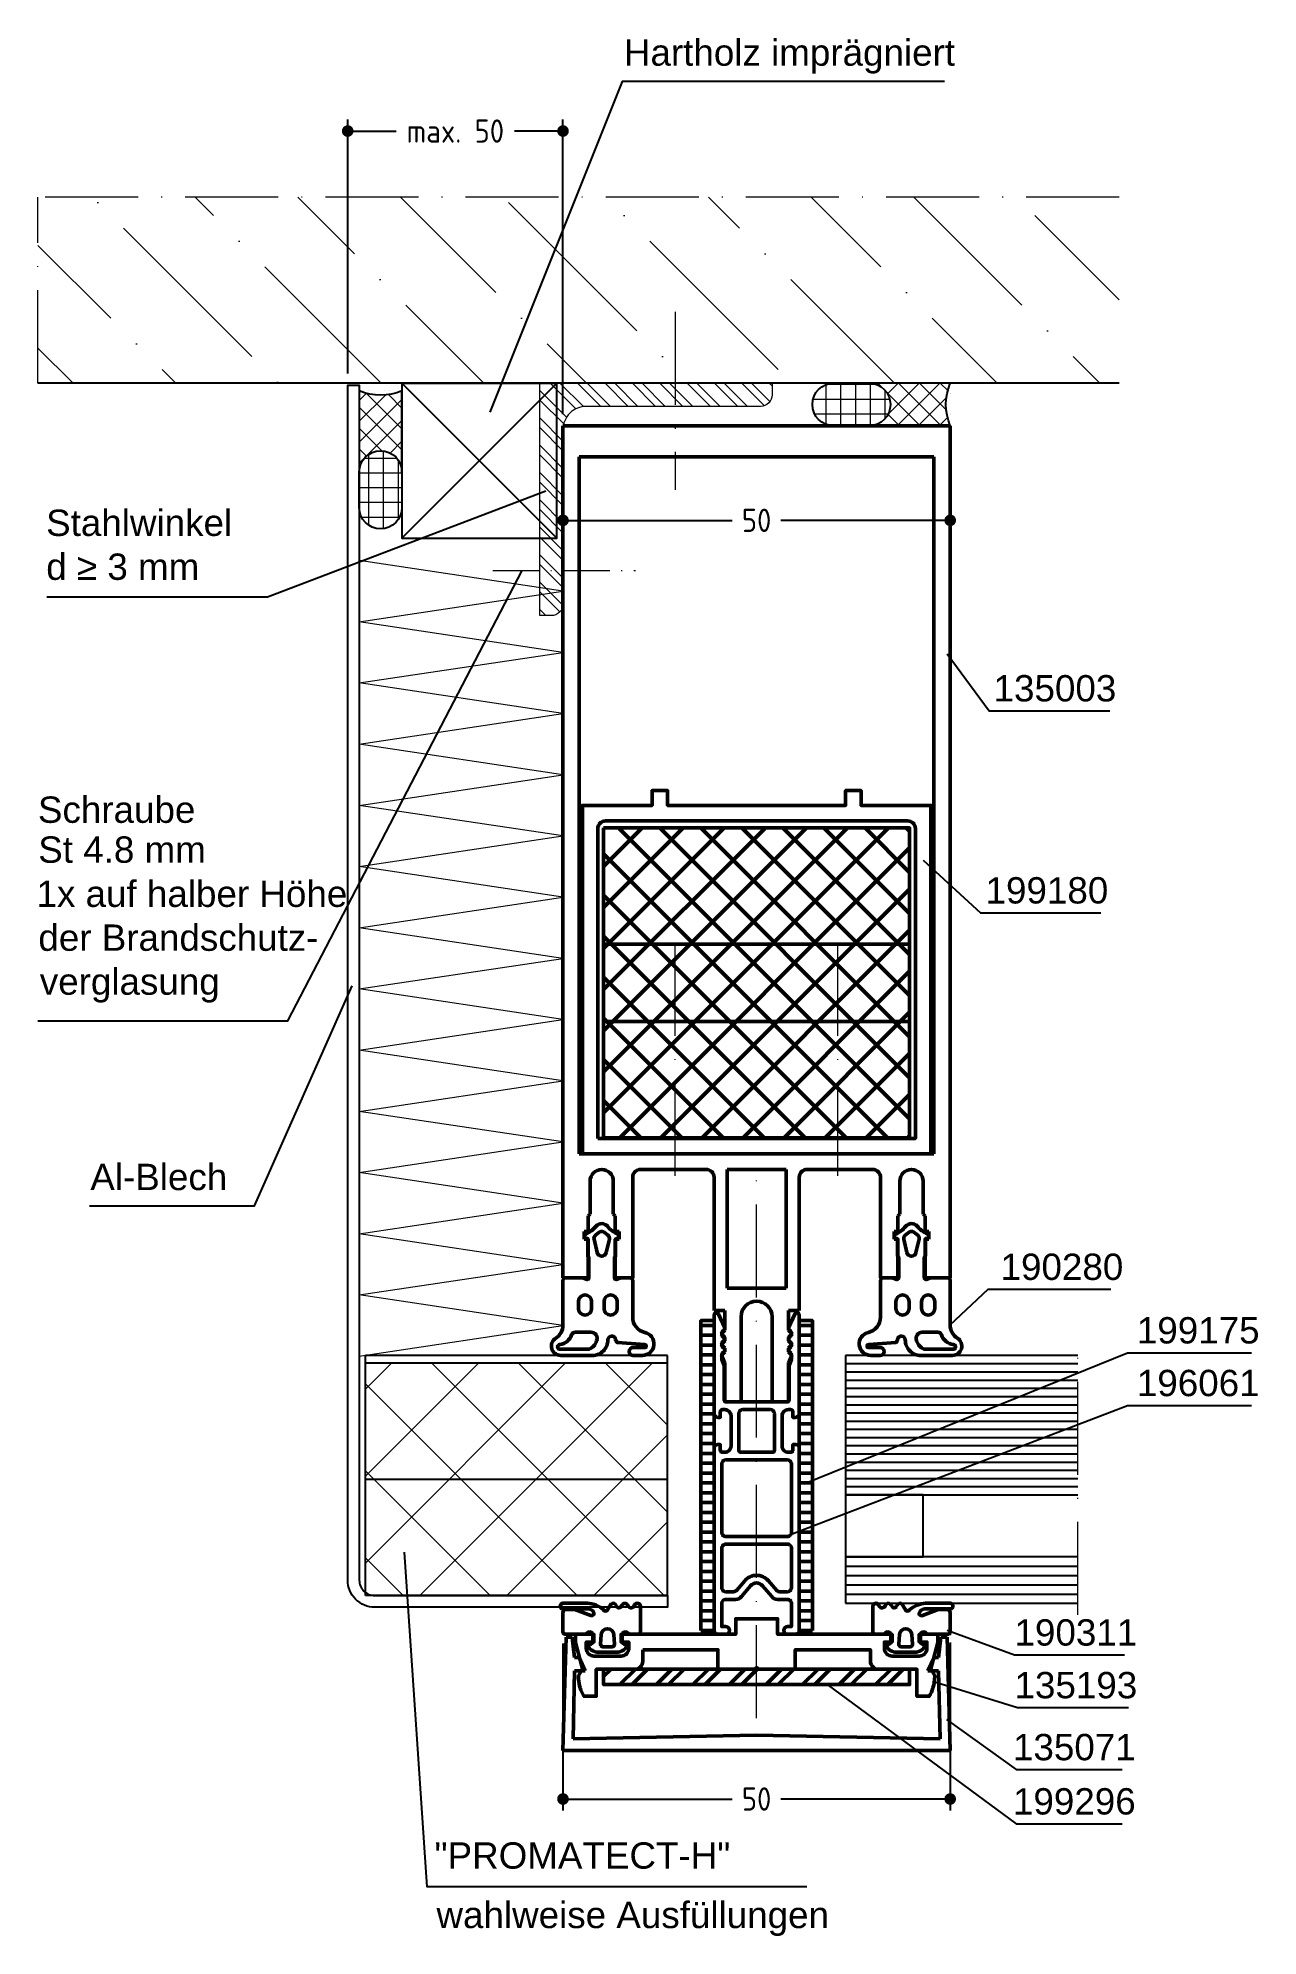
# Model space of a CAD drawing. Header units: millimetres. Extents: x -93 to 65, y -69 to 176.
import ezdxf

# ---------------------------------------------------------------- set-up
doc = ezdxf.new("R2010")
doc.units = ezdxf.units.MM
doc.linetypes.add('ACAD_ISO10W100', pattern=[18, 12, -3, 0, -3])
doc.linetypes.add('AUSGEZOGEN', pattern=[0])
doc.layers.get('0').update_dxf_attribs({"linetype": 'CONTINUOUS'})
doc.layers.get('DEFPOINTS').update_dxf_attribs({"linetype": 'CONTINUOUS'})
for name, color, linetype, lineweight in [('AM_5', 3, 'CONTINUOUS', 25), ('AM_C', 50, 'CONTINUOUS', 50), ('AM_S', 80, 'CONTINUOUS', 50), ('Cent3', 70, 'ACAD_ISO10W100', 18), ('Cont2', 2, 'CONTINUOUS', 25), ('Cont3', 70, 'CONTINUOUS', 18), ('Cont4', 10, 'AUSGEZOGEN', 13), ('Cont_ST', 70, 'CONTINUOUS', 18)]:
    doc.layers.add(name, color=color, linetype=linetype, lineweight=lineweight)
doc.layers.add('WBC-GER-ENG', color=7, linetype='CONTINUOUS')
doc.styles.add('HBS_DIMTEXTSTYLE', font='isocp.shx')
doc.styles.add('SWISSL', font='swissl.ttf')
doc.dimstyles.new('Konstruktionsschnitt 1-1$0', dxfattribs={"dimtxt": 3, "dimasz": 1.5, "dimexe": 1.5, "dimexo": 1.5, "dimgap": 1.5, "dimtad": 0, "dimdsep": 46, "dimtxsty": 'HBS_DIMTEXTSTYLE', "dimblk": 'PUNKT', "dimcen": 0, "dimclrd": 3, "dimclre": 3, "dimclrt": 2, "dimadec": 1, "dimazin": 2, "dimtfac": 0.7, "dimtofl": 0, "dimtmove": 0, "dimatfit": 3, "dimfxl": 0, "dimtolj": 1, "dimtzin": 0, "dimarcsym": 0})
pattern_1 = [(135, (-55.7802, -93.4332), (-1.347038, -1.347038), []), (225, (-55.7802, -93.4332), (1.347038, -1.347038), [])]
pattern_2 = [(180, (-55.7802, -93.4332), (-6e-16, -1.905), []), (270, (-55.7802, -93.4332), (1.905, -6e-16), [])]

# ---------------------------------------------------------------- blocks, each defined once
blk = doc.blocks.new('WI190280')
for points in [[(0, -6.09, -0.258199), (-0.94, -7.78, 0.752939), (-0.3, -10), (3.8, -10, 0.414214), (5.8, -8, -0.961648), (6.8, -7.96, 0.233259), (7.02, -8.34), (10.55, -8.6, -1.005729), (10.55, -9), (9.03, -9, 1), (9.03, -10), (10.25, -10, 0.897967), (10.57, -7.03, -0.35262), (9, -5.08), (9, -0.3, 0.414214), (8.7, 0), (7.43, 0), (6.92, -0.19, -0.520293), (6.65, 0), (6.65, 2.66), (6.8, 2.8), (6.8, 4.8, -0.596289), (6.85, 5.09), (6.95, 5.09, 0.847054), (7.05, 5.67, -0.130361), (5.75, 6.67, 0.439074), (4.28, 6.7, -0.133324), (2.95, 5.68, 0.847054), (3.05, 5.1), (3.15, 5.1, -0.577816), (3.2, 4.8), (3.2, 2.8), (3.35, 2.65), (3.35, 0, -0.52048), (3.08, -0.19), (2.56, 0), (0.3, 0, 0.414214), (0, -0.3), (0, -6.09)], [(5.58, 3.27), (5.99, 5, 0.29188), (5.81, 5.51), (5.31, 5.9, 0.344328), (4.69, 5.9), (4.19, 5.51, 0.29188), (4.01, 5), (4.42, 3.27, 0.794214), (5.58, 3.27)], [(2, -3.05), (2, -3.95, 1), (3.7, -3.95), (3.7, -3.05, 1), (2, -3.05)], [(5.3, -3.05, -1), (7, -3.05), (7, -3.95, -1), (5.3, -3.95), (5.3, -3.05)], [(1.59, -7, 0.322155), (1.12, -7.34, -0.284723), (-0.4, -8.6, 1), (-0.4, -9.2), (3.37, -9.2, 0.227309), (4.34, -8.11, 0.537319), (3.6, -7), (1.59, -7)]]:
    blk.add_lwpolyline(points, format="xyb", close=True)
blk = doc.blocks.new('WI190311')
for points in [[(0, 0.3, 0.414214), (0.3, 0), (2.8, 0, 0.414214), (3.2, 0.4), (3.2, 1.54), (2.42, 3.59, -0.786113), (2.9, 3.92, -0.262074), (3.28, 3.28), (3.28, 0, 1), (4, 0), (4, 3.17, 0.174474), (3.15, 5.24, -0.57735), (3.15, 5.76), (3.8, 6.14, 0.57735), (3.8, 6.83), (3.55, 6.97, -0.57735), (3.55, 7.49), (3.8, 7.64, 0.57735), (3.8, 8.33), (3.6, 8.45, -0.56351), (3.59, 9.13), (3.8, 9.25, 0.767327), (3.6, 10), (0.3, 10, 0.414214), (0, 9.7), (0, 8.57, 0.267949), (0.1, 8.4, -0.767327), (-0.1, 7.65), (-0.9, 7.65, -0.414214), (-1.3, 8.05, 0.592453), (-1.61, 8.22, 0.255924), (-2.3, 6.95), (-2.3, 4.55, 0.255924), (-1.61, 3.28, 0.592453), (-1.3, 3.45, -0.414214), (-0.9, 3.85), (-0.1, 3.85, -0.767327), (0.1, 3.1, 0.267949), (0, 2.93), (0, 0.3)], [(-0.03, 4.95), (-1.28, 4.85, -0.438367), (-1.6, 5.15), (-1.6, 6.35, -0.438367), (-1.28, 6.65), (-0.03, 6.55, -0.921414), (-0.03, 4.95)]]:
    blk.add_lwpolyline(points, format="xyb", close=True)
blk = doc.blocks.new('*U7')
at = {"layer": 'Cont4'}
h = blk.add_hatch(dxfattribs=at)
h.set_pattern_fill('STEEL', color=256, scale=0.787402, style=0)
h.set_pattern_definition([(45, (-17.9754, -256.0718), (-1.767767, 1.767767), []), (45, (-17.9754, -254.8218), (-1.767767, 1.767767), [])])
edge = h.paths.add_edge_path()
edge.add_line((30, 0), (0, 0))
edge.add_line((0, 0), (0, 30))
edge.add_line((0, 30), (1.5, 30))
edge.add_arc((1.5, 28.5), 1.5, 0, 90, ccw=False)
edge.add_line((3, 28.5), (3, 6))
edge.add_arc((6, 6), 3, 180, 270)
edge.add_line((6, 3), (28.5, 3))
edge.add_arc((28.5, 1.5), 1.5, 0, 90, ccw=False)
edge.add_line((30, 1.5), (30, 0))
blk.add_lwpolyline([(30, 0), (0, 0), (0, 30), (1.5, 30, -0.414214), (3, 28.5), (3, 6, 0.414214), (6, 3), (28.5, 3, -0.414214), (30, 1.5)], format="xyb", close=True)
blk = doc.blocks.new('WI135193')
blk.add_lwpolyline([(-14.7, -2), (-14.7, -3.5, -0.414214), (-15.7, -4.5), (-20.7, -4.5), (-20.7, -8), (-22.3, -8), (-22.44, -7.73, -0.116424), (-23, -5.5), (-23, -5.37), (-22.49, -4.47), (-23.4, -1.06), (-23.4, 0), (-21, 0), (-21, -1), (-22, -1), (-22, -1.8, 0.414214), (-21, -2.8), (-17.5, -2.8, 0.414214), (-16.5, -1.8), (-16.5, -1), (-17.5, -1), (-17.5, 0), (-2.7, 0), (-2.7, 2), (2.7, 2), (2.7, 0), (17.5, 0), (17.5, -1), (16.5, -1), (16.5, -1.8, 0.414214), (17.5, -2.8), (21, -2.8, 0.414214), (22, -1.8), (22, -1), (21, -1), (21, 0), (23.4, 0), (23.4, -1.06), (22.49, -4.47), (23, -5.37), (23, -5.5, -0.116424), (22.44, -7.73), (22.3, -8), (20.7, -8), (20.7, -4.5), (15.7, -4.5, -0.414214), (14.7, -3.5), (14.7, -2), (5, -2), (5, -4.5), (0.2, -4.5), (0, -4.3), (-0.2, -4.5), (-5, -4.5), (-5, -2), (-14.7, -2)], format="xyb", close=True)
blk = doc.blocks.new('WI199168')
h = blk.add_hatch()
h.set_pattern_fill('ANSI32', color=256, scale=0.35, style=0)
h.paths.add_polyline_path([(-19.75, -4.5), (19.75, -4.5), (19.75, -6.5), (-19.75, -6.5)])
blk.add_lwpolyline([(-19.75, -4.5), (19.75, -4.5), (19.75, -6.5), (-19.75, -6.5), (-19.75, -4.5)])
blk = doc.blocks.new('WI199061')
for points in [[(-5.5, -6, -0.414214), (-5, -5.5), (-4.7, -5.5), (-4.7, -6.2, 0.414214), (-4.4, -6.5), (-4.1, -6.5, 0.414214), (-3.3, -5.7), (-3.3, -1.8, 0.414214), (-4.1, -1), (-4.4, -1, 0.414214), (-4.7, -1.3), (-4.7, -2), (-5, -2, -0.414214), (-5.5, -1.5), (-5.5, 11.2, -0.803179), (-4.93, 11.33), (-4.12, 9.58, -0.314902), (-4.16, 9.36), (-4.44, 9.08, 0.198912), (-4.5, 8.93), (-4.5, 8.67, 0.198912), (-4.44, 8.52), (-4.16, 8.24, -0.414214), (-4.16, 7.96), (-4.44, 7.68, 0.198912), (-4.5, 7.53), (-4.5, 7.27, 0.198912), (-4.44, 7.12), (-4.16, 6.84, -0.414214), (-4.16, 6.56), (-4.44, 6.28, 0.198912), (-4.5, 6.13), (-4.5, 5.56, 0.087489), (-4.49, 5.49), (-4.2, 4.7), (-4.2, 0.3, 0.414214), (-3.9, 0), (3.9, 0, 0.414214), (4.2, 0.3), (4.2, 4.7), (4.49, 5.49, 0.087489), (4.5, 5.56), (4.5, 6.13, 0.198912), (4.44, 6.28), (4.16, 6.56, -0.414214), (4.16, 6.84), (4.44, 7.12, 0.198912), (4.5, 7.27), (4.5, 7.53, 0.198912), (4.44, 7.68), (4.16, 7.96, -0.414214), (4.16, 8.24), (4.44, 8.52, 0.198912), (4.5, 8.67), (4.5, 8.93, 0.198912), (4.44, 9.08), (4.16, 9.36, -0.314902), (4.12, 9.58), (4.93, 11.33, -0.803179), (5.5, 11.2), (5.5, -1.5, -0.414214), (5, -2), (4.7, -2), (4.7, -1.3, 0.414214), (4.4, -1), (4.1, -1, 0.414214), (3.3, -1.8), (3.3, -5.7, 0.414214), (4.1, -6.5), (4.4, -6.5, 0.414214), (4.7, -6.2), (4.7, -5.5), (5, -5.5, -0.414214), (5.5, -6), (5.5, -29.5, -0.414214), (5, -30), (4, -30, -1), (4, -29), (4.5, -29), (4.5, -26, 0.414214), (4, -25.5), (2.72, -25.5, -0.221695), (1.95, -25.14), (0.77, -23.73, 0.466308), (-0.77, -23.73), (-1.95, -25.14, -0.221695), (-2.72, -25.5), (-4, -25.5, 0.414214), (-4.5, -26), (-4.5, -29), (-4, -29, -1), (-4, -30), (-5, -30, -0.414214), (-5.5, -29.5), (-5.5, -6)], [(-2.3, -1.5, -0.414214), (-1.8, -1), (1.8, -1, -0.414214), (2.3, -1.5), (2.3, -6.3, -0.414214), (2.1, -6.5), (-2.1, -6.5, -0.414214), (-2.3, -6.3), (-2.3, -1.5)], [(-4.5, -16.87, 0.414214), (-4, -17.37), (4, -17.37, 0.414214), (4.5, -16.87), (4.5, -8, 0.414214), (4, -7.5), (-4, -7.5, 0.414214), (-4.5, -8), (-4.5, -16.87)], [(-4.5, -24, 0.414214), (-4, -24.5), (-2.95, -24.5, 0.221695), (-2.57, -24.32), (-1.53, -23.09, -0.466308), (1.53, -23.09), (2.57, -24.32, 0.221695), (2.95, -24.5), (4, -24.5, 0.414214), (4.5, -24), (4.5, -18.87, 0.414214), (4, -18.37), (-4, -18.37, 0.414214), (-4.5, -18.87), (-4.5, -24)]]:
    blk.add_lwpolyline(points, format="xyb", close=True)
blk = doc.blocks.new('*U9')
for p, q in [((0, 13), (0, 16)), ((0, 16), (15, 16)), ((0, 15.4), (15, 15.4)), ((0, 14.8), (15, 14.8)), ((0, 14.2), (15, 14.2)), ((0, 13.6), (15, 13.6)), ((0, 9), (0, 13)), ((0, 13), (5, 13)), ((15, 13), (0, 13)), ((5, 13), (5, 9)), ((0, 0), (0, 9)), ((0, 9), (15, 9)), ((5, 9), (0, 9)), ((0, 8.47), (15, 8.47)), ((0, 7.94), (15, 7.94)), ((0, 7.41), (15, 7.41)), ((0, 6.88), (15, 6.88)), ((0, 6.35), (15, 6.35)), ((0, 5.82), (15, 5.82)), ((0, 5.29), (15, 5.29)), ((0, 4.76), (15, 4.76)), ((0, 4.24), (15, 4.24)), ((0, 3.71), (15, 3.71)), ((0, 3.18), (15, 3.18)), ((0, 2.65), (15, 2.65)), ((0, 2.12), (15, 2.12)), ((0, 1.59), (15, 1.59)), ((0, 1.06), (15, 1.06)), ((0, 0.53), (15, 0.53)), ((15, 0), (0, 0))]:
    blk.add_line(p, q)
blk = doc.blocks.new('*X11')
at = {"color": 0}
for p, q in [((1.27, 0), (1.27, 1.7)), ((2.54, 0), (2.54, 1.7)), ((3.81, 0), (3.81, 1.7)), ((5.08, 0), (5.08, 1.7)), ((6.35, 0), (6.35, 1.7)), ((7.62, 0), (7.62, 1.7)), ((8.89, 0), (8.89, 1.7)), ((10.16, 0), (10.16, 1.7)), ((11.43, 0), (11.43, 1.7)), ((12.7, 0), (12.7, 1.7)), ((13.97, 0), (13.97, 1.7)), ((15.24, 0), (15.24, 1.7)), ((16.51, 0), (16.51, 1.7)), ((17.78, 0), (17.78, 1.7)), ((19.05, 0), (19.05, 1.7)), ((20.32, 0), (20.32, 1.7)), ((21.59, 0), (21.59, 1.7)), ((22.86, 0), (22.86, 1.7)), ((24.13, 0), (24.13, 1.7)), ((25.4, 0), (25.4, 1.7)), ((26.67, 0), (26.67, 1.7)), ((27.94, 0), (27.94, 1.7)), ((29.21, 0), (29.21, 1.7)), ((30.48, 0), (30.48, 1.7)), ((31.75, 0), (31.75, 1.7)), ((33.02, 0), (33.02, 1.7)), ((34.29, 0), (34.29, 1.7)), ((35.56, 0), (35.56, 1.7)), ((36.83, 0), (36.83, 1.7)), ((38.1, 0), (38.1, 1.7)), ((39.37, 0), (39.37, 1.7))]:
    blk.add_line(p, q, dxfattribs=at)
blk = doc.blocks.new('WI199175')
blk.add_lwpolyline([(0, 1.7), (0, 0), (40, 0), (40, 1.7)], close=True)
at = {"linetype": 'CONTINUOUS'}
blk.add_blockref('*X11', (0, 0), dxfattribs=at)
blk = doc.blocks.new('WI135194')
blk.add_lwpolyline([(-22.5, 0), (-22.5, 45), (-13.5, 45), (-13.5, 46.9), (-11.5, 46.9), (-11.5, 45), (11.5, 45), (11.5, 46.9), (13.5, 46.9), (13.5, 45), (22.5, 45), (22.5, 0), (-22.5, 0)], close=True)
blk.add_lwpolyline([(-20.5, 2), (-20.5, 42, -0.414214), (-19.5, 43), (19.5, 43, -0.414214), (20.5, 42), (20.5, 2), (-20.5, 2)], format="xyb", close=True)
blk = doc.blocks.new('WI135003')
for p, q in [((-25, 16), (-25, 126)), ((-25, 126), (25, 126)), ((25, 126), (25, 16)), ((-22.9, 32), (-22.9, 122)), ((-22.9, 122), (-22.9, 122)), ((-22.9, 122), (22.9, 122)), ((22.9, 122), (22.9, 32)), ((22.9, 32), (-22.9, 32)), ((-6.5, 30), (-15, 30)), ((3.8, 30), (-3.8, 30)), ((-3.8, 30), (-3.8, 14.7)), ((3.8, 14.7), (3.8, 30)), ((15, 30), (6.5, 30)), ((-21.5, 28.5), (-21.5, 24.25)), ((-18.5, 24.25), (-18.5, 28.5)), ((-16, 29), (-16, 16)), ((-5.5, 11.8), (-5.5, 29)), ((5.5, 29), (5.5, 11.8)), ((16, 16), (16, 29)), ((18.5, 28.5), (18.5, 24.25)), ((21.5, 24.25), (21.5, 28.5)), ((-21.5, 24.25), (-21.75, 24)), ((-21.75, 24), (-21.75, 22)), ((-18.25, 24), (-18.5, 24.25)), ((-18.25, 22), (-18.25, 24)), ((18.5, 24.25), (18.25, 24)), ((18.25, 24), (18.25, 22)), ((21.75, 24), (21.5, 24.25)), ((21.75, 22), (21.75, 24)), ((-21.75, 22), (-22.25, 22)), ((-22.25, 22), (-22.25, 21)), ((-22.25, 21), (-21.75, 21)), ((-21.75, 21), (-21.75, 16)), ((-17.75, 22), (-18.25, 22)), ((-18.25, 16), (-18.25, 21)), ((-18.25, 21), (-17.75, 21)), ((-17.75, 21), (-17.75, 22)), ((18.25, 22), (17.75, 22)), ((17.75, 22), (17.75, 21)), ((17.75, 21), (18.25, 21)), ((18.25, 21), (18.25, 16)), ((22.25, 22), (21.75, 22)), ((21.75, 16), (21.75, 21)), ((21.75, 21), (22.25, 21)), ((22.25, 21), (22.25, 22)), ((-21.75, 16), (-25, 16)), ((-16, 16), (-18.25, 16)), ((18.25, 16), (16, 16)), ((25, 16), (21.75, 16)), ((-3.8, 14.7), (-3.8, 14.7)), ((-3.8, 14.7), (3.8, 14.7)), ((-4.1, 11.8), (-5.5, 11.8)), ((-4.1, 9.28), (-4.1, 11.8)), ((-2, 11), (-2, 0)), ((2, 0), (2, 11)), ((5.5, 11.8), (4.1, 11.8)), ((4.1, 11.8), (4.1, 9.28)), ((-4.58, 8.8), (-4.1, 9.28)), ((-4.1, 8.32), (-4.58, 8.8)), ((-4.58, 7.4), (-4.1, 7.88)), ((-4.1, 6.92), (-4.58, 7.4)), ((-4.1, 7.88), (-4.1, 8.32)), ((4.1, 9.28), (4.58, 8.8)), ((4.58, 8.8), (4.1, 8.32)), ((4.1, 8.32), (4.1, 7.88)), ((4.1, 7.88), (4.58, 7.4)), ((4.58, 7.4), (4.1, 6.92)), ((-4.54, 6.05), (-4.1, 6.48)), ((-4.1, 5), (-4.54, 6.05)), ((-4.1, 6.48), (-4.1, 6.92)), ((-4.1, 0), (-4.1, 5)), ((4.1, 6.92), (4.1, 6.48)), ((4.1, 6.48), (4.54, 6.05)), ((4.54, 6.05), (4.1, 5)), ((4.1, 5), (4.1, 0)), ((-2, 0), (-4.1, 0)), ((4.1, 0), (2, 0))]:
    blk.add_line(p, q)
for centre, radius, start, end in [((-20, 28.5), 1.5, 360, 180), ((-15, 29), 1, 90, 180), ((-6.5, 29), 1, 360, 90), ((6.5, 29), 1, 90, 180), ((15, 29), 1, 360, 90), ((20, 28.5), 1.5, 360, 180), ((0, 11), 2, 360, 180)]:
    blk.add_arc(centre, radius, start, end)
blk = doc.blocks.new('WI135071')
for p, q in [((-24.6, -0.39), (-25.01, -15)), ((-23.8, -0.35), (-24.6, -0.39)), ((-23.5, -3), (-23.8, -0.35)), ((23.8, -0.35), (23.5, -3)), ((24.6, -0.39), (23.8, -0.35)), ((25.01, -15), (24.6, -0.39)), ((-23.7, -13.5), (-23.5, -4.7)), ((-22.92, -3), (-23.5, -3)), ((-23.5, -4.7), (-22.13, -4.7)), ((-22.13, -4.7), (-22.92, -3)), ((22.92, -3), (22.13, -4.7)), ((22.13, -4.7), (23.5, -4.7)), ((23.5, -3), (22.92, -3)), ((23.5, -4.7), (23.7, -13.5)), ((0, -13), (-23.7, -13.5)), ((23.7, -13.5), (0, -13)), ((-25.01, -15), (25.01, -15)), ((25.01, -15), (25.01, -15))]:
    blk.add_line(p, q)
blk = doc.blocks.new('PUNKT')
at = {"color": 0, "linetype": 'Continuous'}
blk.add_line((-0.5, 0), (-1, 0), dxfattribs=at)
at = {"color": 0, "linetype": 'Continuous', "const_width": 0.5}
blk.add_lwpolyline([(-0.25, 0, 1), (0.25, 0, 1)], format="xyb", close=True, dxfattribs=at)
blk = doc.blocks.new('*D14')
at = {"layer": 'AM_5', "color": 3, "lineweight": -2, "transparency": 16777216}
for p, q in [((-25, 124.5), (-25, 112.29)), ((25, 124.5), (25, 112.29)), ((-23.5, 113.79), (-3.15, 113.79)), ((23.5, 113.79), (3.15, 113.79))]:
    blk.add_line(p, q, dxfattribs=at)
at = {"layer": 'DEFPOINTS', "color": 0, "transparency": 16777216}
for p in [(-25, 126), (25, 126), (-25, 113.79)]:
    blk.add_point(p, dxfattribs=at)
at = {"layer": 'AM_5', "color": 3, "lineweight": -2, "transparency": 16777216, "xscale": 1.5, "yscale": 1.5, "zscale": 1.5, "rotation": 180}
blk.add_blockref('PUNKT', (-25, 113.79), dxfattribs=at)
at = {"layer": 'AM_5', "color": 3, "lineweight": -2, "transparency": 16777216, "xscale": 1.5, "yscale": 1.5, "zscale": 1.5}
blk.add_blockref('PUNKT', (25, 113.79), dxfattribs=at)
at = {"layer": 'AM_5', "color": 2, "transparency": 16777216, "insert": (0, 113.79), "char_height": 3, "attachment_point": 5, "style": 'HBS_DIMTEXTSTYLE'}
blk.add_mtext('\\A1;50', dxfattribs=at)
blk = doc.blocks.new('*D15')
at = {"layer": 'AM_5', "color": 3, "lineweight": -2, "transparency": 16777216}
for p, q in [((-25, -31.2), (-25, -52.76)), ((25, -31.06), (25, -52.76)), ((-23.5, -51.26), (-3.15, -51.26)), ((23.5, -51.26), (3.15, -51.26))]:
    blk.add_line(p, q, dxfattribs=at)
at = {"layer": 'DEFPOINTS', "color": 0, "transparency": 16777216}
for p in [(-25, -29.7), (25, -29.56), (-25, -51.26)]:
    blk.add_point(p, dxfattribs=at)
at = {"layer": 'AM_5', "color": 3, "lineweight": -2, "transparency": 16777216, "xscale": 1.5, "yscale": 1.5, "zscale": 1.5, "rotation": 180}
blk.add_blockref('PUNKT', (-25, -51.26), dxfattribs=at)
at = {"layer": 'AM_5', "color": 3, "lineweight": -2, "transparency": 16777216, "xscale": 1.5, "yscale": 1.5, "zscale": 1.5}
blk.add_blockref('PUNKT', (25, -51.26), dxfattribs=at)
at = {"layer": 'AM_5', "color": 2, "transparency": 16777216, "insert": (0, -51.26), "char_height": 3, "attachment_point": 5, "style": 'HBS_DIMTEXTSTYLE'}
blk.add_mtext('\\A1;50', dxfattribs=at)
blk = doc.blocks.new('*D16')
at = {"layer": 'AM_5', "color": 3, "lineweight": -2, "transparency": 16777216}
for p, q in [((-52.8, 132.75), (-52.8, 165.54)), ((-25, 127.5), (-25, 165.54)), ((-51.3, 164.04), (-46.55, 164.04)), ((-26.5, 164.04), (-31.25, 164.04))]:
    blk.add_line(p, q, dxfattribs=at)
at = {"layer": 'DEFPOINTS', "color": 0, "transparency": 16777216}
for p in [(-52.8, 164.04), (-52.8, 131.25), (-25, 126)]:
    blk.add_point(p, dxfattribs=at)
at = {"layer": 'AM_5', "color": 3, "lineweight": -2, "transparency": 16777216, "xscale": 1.5, "yscale": 1.5, "zscale": 1.5, "rotation": 180}
blk.add_blockref('PUNKT', (-52.8, 164.04), dxfattribs=at)
at = {"layer": 'AM_5', "color": 3, "lineweight": -2, "transparency": 16777216, "xscale": 1.5, "yscale": 1.5, "zscale": 1.5}
blk.add_blockref('PUNKT', (-25, 164.04), dxfattribs=at)
at = {"layer": 'AM_5', "color": 2, "transparency": 16777216, "insert": (-38.9, 164.04), "char_height": 3, "attachment_point": 5, "style": 'HBS_DIMTEXTSTYLE'}
blk.add_mtext('\\A1;max. 50', dxfattribs=at)

msp = doc.modelspace()

# ---------------------------------------------------------------- hatches: boundary and pattern name
at = {"layer": 'AM_S'}
h = msp.add_hatch(dxfattribs=at)
h.set_pattern_fill('ANSI37', color=256, scale=30, style=0)
h.set_pattern_definition([(45, (-101.15, -155.4634), (-2.65165, 2.65165), []), (135, (-101.15, -155.4634), (-2.65165, -2.65165), [])])
h.paths.add_polyline_path([(-19.75, 74.1), (-19.75, 59.1), (19.75, 59.1), (19.75, 74.1)])
h.paths.add_polyline_path([(-19.75, 59.1), (-19.75, 49.1), (19.75, 49.1), (19.75, 59.1)])
h.paths.add_polyline_path([(-19.75, 49.1), (-19.75, 34.1), (19.75, 34.1), (19.75, 49.1)])
at = {"layer": 'Cont3'}
h = msp.add_hatch(dxfattribs=at)
h.set_pattern_fill('ANSI36,_I', color=256, scale=75, angle=90, style=2)
h.set_pattern_definition([(135, (-661.811, -276.097), (-18.2301, 4.97184), [23.4375, -4.6875, 0, -4.6875])])
h.paths.add_polyline_path([(46.829, 155.5), (-92.8, 155.5), (-92.8, 131.5), (46.829, 131.5)])
h = msp.add_hatch(dxfattribs=at)
h.set_pattern_fill('ANSI37', color=256, scale=0.6, angle=90, style=0)
h.set_pattern_definition(pattern_1)
edge = h.paths.add_edge_path()
edge.add_arc((-48.55, 137.139), 7.186, 247.5, 292.5, ccw=False)
edge.add_line((-51.3, 130.5), (-51.3, 120.029))
edge.add_arc((-48.55, 120.029), 2.75, 0, 180, ccw=False)
edge.add_line((-45.8, 120.029), (-45.8, 130.5))
h = msp.add_hatch(dxfattribs=at)
h.set_pattern_fill('ANSI37', color=256, scale=0.6, angle=135, style=0)
h.set_pattern_definition(pattern_2)
edge = h.paths.add_edge_path()
edge.add_arc((14.529, 128.75), 2.75, -90, 90, ccw=False)
edge.add_line((14.529, 126), (9.95, 126))
edge.add_arc((9.95, 128.75), 2.75, 90, 270, ccw=False)
edge.add_line((9.95, 131.5), (14.529, 131.5))
h = msp.add_hatch(dxfattribs=at)
h.set_pattern_fill('ANSI37', color=256, scale=0.6, angle=90, style=0)
h.set_pattern_definition(pattern_1)
edge = h.paths.add_edge_path()
edge.add_arc((31.639, 128.75), 7.186, 157.5, 202.5, ccw=False)
edge.add_line((25, 131.5), (14.529, 131.5))
edge.add_arc((14.529, 128.75), 2.75, -90, 90, ccw=False)
edge.add_line((14.529, 126), (25, 126))
h = msp.add_hatch(dxfattribs=at)
h.set_pattern_fill('ANSI37', color=256, scale=0.6, angle=135, style=0)
h.set_pattern_definition(pattern_2)
edge = h.paths.add_edge_path()
edge.add_arc((-48.55, 120.029), 2.75, 0, 180, ccw=False)
edge.add_line((-45.8, 120.029), (-45.8, 115.45))
edge.add_arc((-48.55, 115.45), 2.75, -180, 0, ccw=False)
edge.add_line((-51.3, 115.45), (-51.3, 120.029))
h = msp.add_hatch(dxfattribs=at)
h.set_pattern_fill('ANSI37,_I', color=256, scale=2.5, style=2)
h.set_pattern_definition([(45, (-55.78, -93.433), (-5.61266, 5.61266), []), (135, (-55.78, -93.433), (-5.61266, -5.61266), [])])
h.paths.add_polyline_path([(-50.5, -10), (-50.5, -25), (-11.5, -25), (-11.5, -10)])
h.paths.add_polyline_path([(-11.5, -10), (-11.5, 5), (-50.5, 5), (-50.5, -10)])

# ---------------------------------------------------------------- linework, layer by layer
at = {"layer": 'AM_5'}
for points in [[(24.283, 170.435), (-17.377, 170.435), (-34.445, 127.745)], [(-91.653, 103.901), (-63.146, 103.901), (-27.227, 117.61)], [(-92.8, 49.208), (-60.521, 49.208), (-30.281, 107.311)], [(24.6, 96.575), (30.021, 89.214), (45.593, 89.214)], [(21.522, 69.945), (28.896, 63.132), (44.438, 63.132)], [(-86.14, 25.294), (-64.818, 25.294), (-52.208, 53.707)], [(25, 9.94), (29.906, 14.54), (45.754, 14.54)], [(6.106, -10.574), (47.906, 6.34), (63.906, 6.34)], [(3.706, -17.374), (47.906, -0.46), (63.906, -0.46)], [(6.504, -62.586), (-42.536, -62.586), (-45.445, -19.377)], [(24.6, -29.46), (33.306, -32.66), (47.506, -32.66)], [(9.106, -36.5), (33.506, -54.46), (47.188, -54.46)], [(22.706, -36.06), (33.706, -39.46), (48.035, -39.46)], [(24.506, -41), (33.506, -47.46), (47.188, -47.46)]]:
    msp.add_lwpolyline(points, dxfattribs=at)
at = {"layer": 'AM_S'}
for points in [[(-19.75, 74.1), (-19.75, 59.1), (19.75, 59.1), (19.75, 74.1)], [(-19.75, 59.1), (-19.75, 49.1), (19.75, 49.1), (19.75, 59.1)], [(-19.75, 49.1), (-19.75, 34.1), (19.75, 34.1), (19.75, 49.1)]]:
    msp.add_lwpolyline(points, close=True, dxfattribs=at)
at = {"layer": 'Cent3'}
for p, q in [((-92.8, 131.5), (-92.8, 155.5)), ((46.829, 155.5), (-92.8, 155.5)), ((-10.5, 140.72), (-10.5, 117.719)), ((-10.5, 29.161), (-10.5, 63.366)), ((10.5, 29.161), (10.5, 63.366)), ((0, -40.816), (0, 31.047)), ((41.5, -27.498), (41.5, 8.229))]:
    msp.add_line(p, q, dxfattribs=at)
at = {"layer": 'Cent3', "ltscale": 0.5}
msp.add_line((-34.071, 107.311), (-15.631, 107.311), dxfattribs=at)
at = {"layer": 'Cont2'}
for p, q in [((46.829, 131.5), (-92.8, 131.5)), ((-50.5, -25), (-50.5, 6)), ((-11.5, 6), (-50.5, 6)), ((-11.5, 5), (-50.5, 5)), ((-11.5, -25), (-11.5, 6)), ((-11.5, -25), (-11.5, 6)), ((-11.5, -10), (-50.5, -10)), ((-11.5, -25), (-50.5, -25))]:
    msp.add_line(p, q, dxfattribs=at)
for points in [[(-11.5, -25), (-11.5, -26.5), (-49.3, -26.5, -0.4142136), (-52.8, -23), (-52.8, 131.25), (-51.3, 131.25), (-51.3, -23, 0.4142136), (-49.3, -25)], [(-45.8, 130.5, -0.1989124), (-51.3, 130.5), (-51.3, 120.029, -1), (-45.8, 120.029)], [(14.529, 131.5, -1), (14.529, 126), (9.95, 126, -1), (9.95, 131.5)], [(25, 126, -0.1989124), (25, 131.5), (14.529, 131.5, -1), (14.529, 126)], [(-51.3, 120.029, -1), (-45.8, 120.029), (-45.8, 115.45, -1), (-51.3, 115.45)]]:
    msp.add_lwpolyline(points, format="xyb", close=True, dxfattribs=at)
msp.add_lwpolyline([(-45.8, 131.5), (-45.8, 111.5), (-25.8, 111.5), (-45.8, 131.5), (-25.8, 131.5), (-45.8, 111.5), (-25.8, 111.5), (-25.8, 131.5)], dxfattribs=at)
at = {"layer": 'Cont3'}
msp.add_lwpolyline([(-51.3, 5.906), (-25, 9.855), (-51.3, 13.805), (-25, 17.754), (-51.3, 21.704), (-25, 25.653), (-51.3, 29.603), (-25, 33.553), (-51.3, 37.502), (-25, 41.452), (-51.3, 45.401), (-25, 49.351), (-51.3, 53.3), (-25, 57.25), (-51.3, 61.2), (-25, 65.149), (-51.3, 69.099), (-25, 73.048), (-51.3, 76.998), (-25, 80.947), (-51.3, 84.897), (-25, 88.847), (-51.3, 92.796), (-25, 96.746), (-51.3, 100.695), (-25, 104.645), (-51.3, 108.594)], dxfattribs=at)

# ---------------------------------------------------------------- block references
at = {"layer": 'AM_C'}
for name, p in [('WI190280', (-25, 16)), ('WI199168', (0, -30))]:
    msp.add_blockref(name, p, dxfattribs=at)
at = {"layer": 'AM_C', "xscale": -1}
for name, p in [('WI190280', (25, 16)), ('WI199061', (0, 0))]:
    msp.add_blockref(name, p, dxfattribs=at)
at = {"layer": 'AM_C', "rotation": 90}
for name, p in [('WI199175', (-5.5, -29.5)), ('WI190311', (25, -30))]:
    msp.add_blockref(name, p, dxfattribs=at)
at = {"layer": 'AM_C', "xscale": -1, "rotation": 270}
for name, p in [('WI199175', (5.5, -29.5)), ('WI190311', (-25, -30))]:
    msp.add_blockref(name, p, dxfattribs=at)
at = {"layer": 'AM_S', "xscale": -1}
for name, p in [('WI135003', (0, 0)), ('WI135071', (0, -30))]:
    msp.add_blockref(name, p, dxfattribs=at)
at = {"layer": 'AM_S'}
for name, p in [('WI135194', (0, 32)), ('WI135193', (0, -30))]:
    msp.add_blockref(name, p, dxfattribs=at)
at = {"layer": 'Cont2', "xscale": -2, "yscale": 2, "zscale": 2, "rotation": 180}
msp.add_blockref('*U9', (11.5, 6), dxfattribs=at)
at = {"layer": 'Cont_ST', "rotation": 270}
msp.add_blockref('*U7', (-28, 131.5), dxfattribs=at)

# ---------------------------------------------------------------- texts
at = {"layer": 'AM_5', "color": 2, "style": 'SWISSL'}
for s, p in [('135003', (30.602, 90.414)), ('199180', (29.567, 64.332)), ('190280', (31.506, 15.74)), ('199175', (49.106, 7.54)), ('196061', (49.106, 0.74)), ('190311', (33.306, -31.46)), ('135193', (33.306, -38.26)), ('135071', (33.106, -46.26)), ('199296', (33.106, -53.26))]:
    msp.add_text(s, height=3.4, dxfattribs=at).set_placement(p)
at = {"layer": 'WBC-GER-ENG', "style": 'SWISSL'}
for s, p in [('Hartholz imprägniert', (-17.13, 172.476)), ('Stahlwinkel', (-91.744, 111.775)), ('d ≥ 3 mm', (-91.726, 106.108)), ('Schraube ', (-92.8, 74.745)), ('St 4.8 mm', (-92.762, 69.59)), ('1x auf halber Höhe', (-92.984, 63.891)), ('der Brandschutz-', (-92.744, 58.225)), ('verglasung', (-92.559, 52.558)), ('Al-Blech', (-86.04, 27.336)), ('"PROMATECT-H"', (-41.589, -60.253)), ('wahlweise Ausfüllungen', (-41.34, -67.922))]:
    msp.add_text(s, height=3.4, dxfattribs=at).set_placement(p)

# ---------------------------------------------------------------- dimensions: what is measured, and where the dimension line sits
at = {"layer": 'AM_5'}
dim = msp.add_linear_dim(base=(-52.8, 164.039), p1=(-25, 126), p2=(-52.8, 131.25), text='max. 50', dimstyle='Konstruktionsschnitt 1-1$0', dxfattribs=at)
dim.commit()
dim.dimension.update_dxf_attribs({"geometry": '*D16', "text_midpoint": (-38.9, 164.039)})
for base, p1, p2, picture, middle in [((-25, 113.788), (25, 126), (-25, 126), '*D14', (0, 113.788)), ((-25, -51.263), (25, -29.56), (-25, -29.7), '*D15', (0, -51.263))]:
    dim = msp.add_linear_dim(base=base, p1=p1, p2=p2, dimstyle='Konstruktionsschnitt 1-1$0', dxfattribs=at)
    dim.commit()
    dim.dimension.update_dxf_attribs({"geometry": picture, "text_midpoint": middle})

doc.saveas('drawing.dxf')
